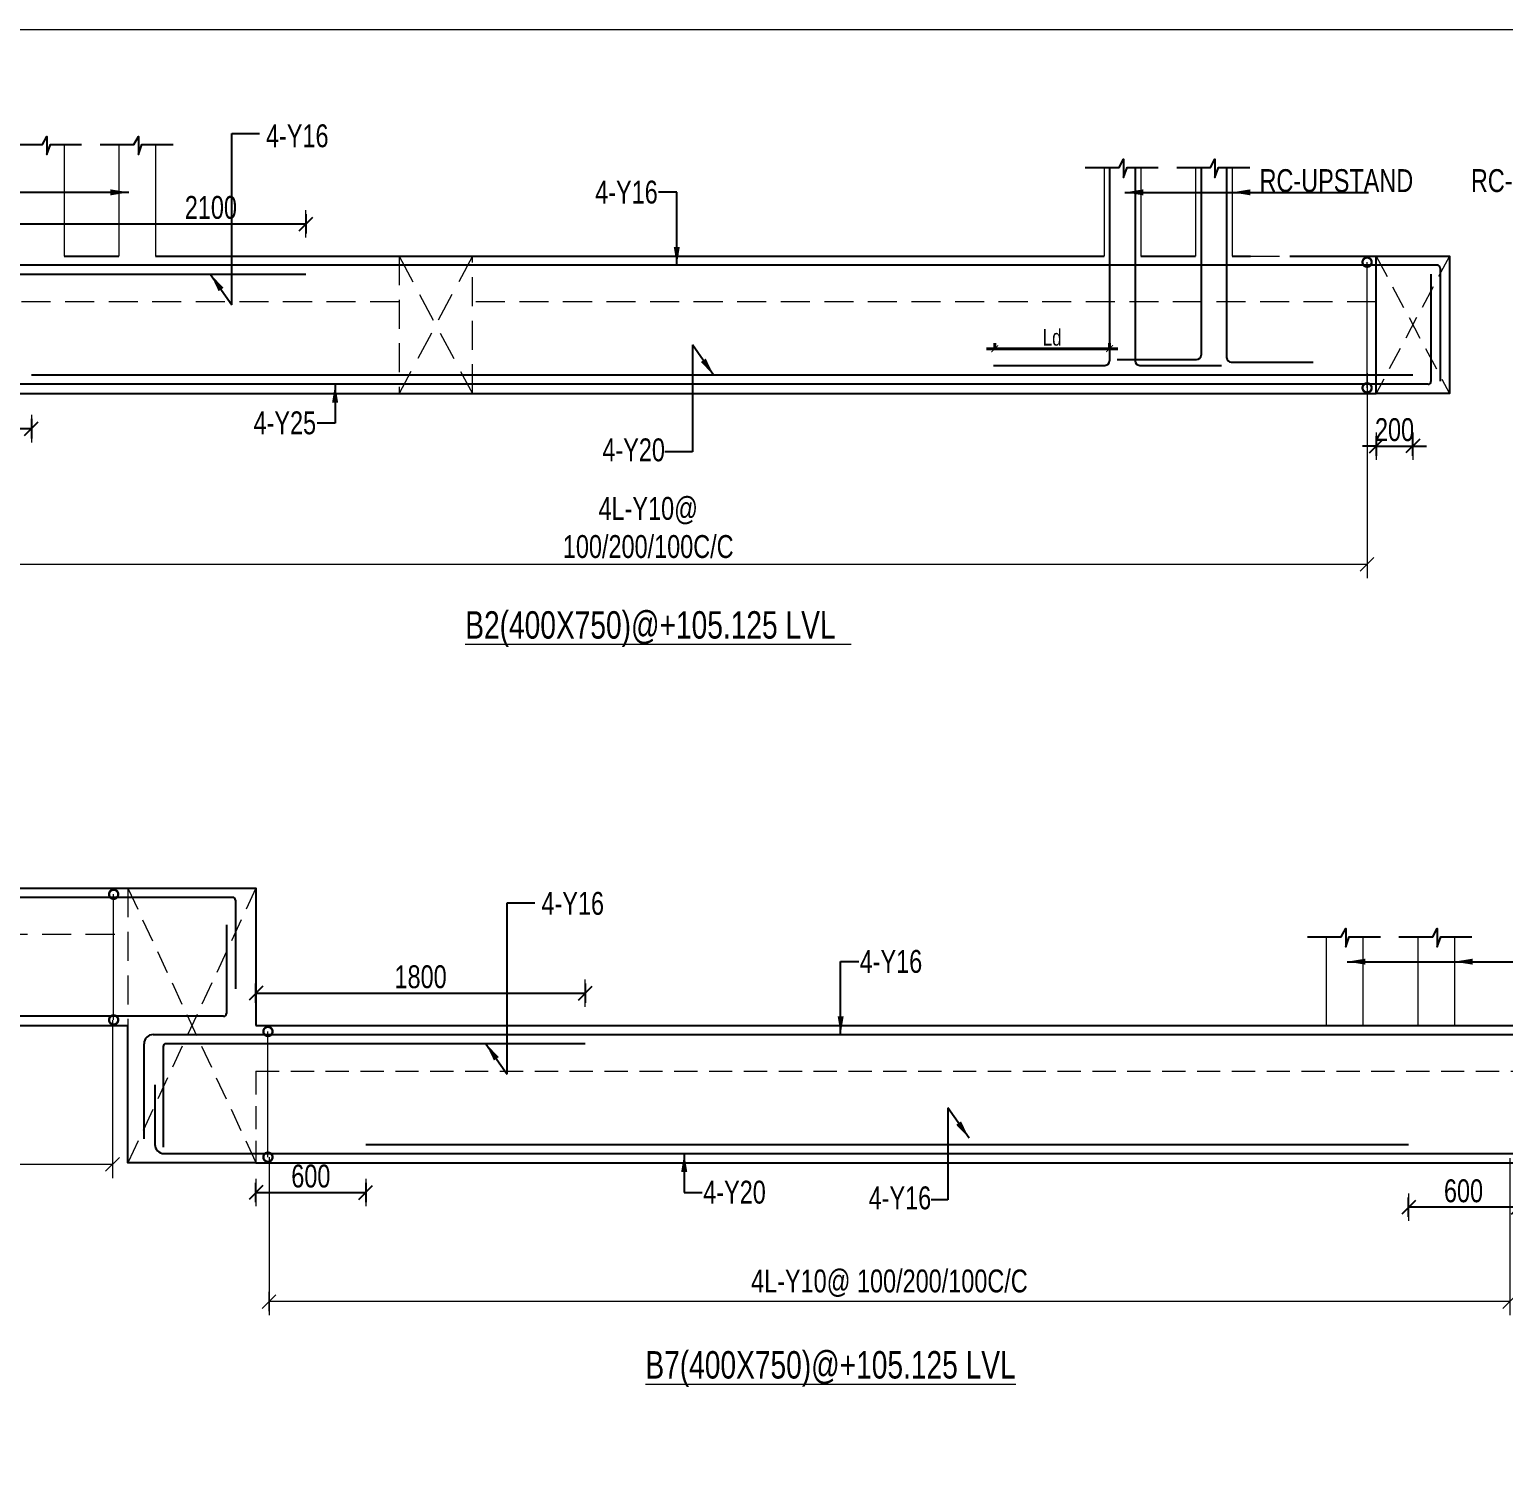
# Model space of a CAD drawing. Header units: millimetres. Extents: x 24879 to 98673, y 1890 to 33226.
# Drawn here: x 38675 to 46732, y 24969 to 32784 of the extents above; entities that cross this region are included whole.
import ezdxf

# ---------------------------------------------------------------- set-up
doc = ezdxf.new("R2010")
doc.units = ezdxf.units.MM
for name, pattern in [('CONTINOUS', [0]), ('CONTINU', [0]), ('HIDDEN', [9.525, 6.35, -3.175])]:
    doc.linetypes.add(name, pattern=pattern)
for name, color, linetype in [('-S-ARROW', 253, 'Continuous'), ('-S-DIM', 3, 'Continuous'), ('-S-MISC', 8, 'Continuous'), ('-STR-BEAM', 4, 'CONTINU'), ('-STR-REINF', 3, 'Continuous'), ('-STR-TEXT', 6, 'Continuous')]:
    doc.layers.add(name, color=color, linetype=linetype)
for name, color, linetype, lineweight in [('-S-STIRUP', 11, 'Continuous', 9), ('-STR-COLUMN', 5, 'HIDDEN', 13), ('-STR-RF-DIM', 252, 'CONTINOUS', 20), ('Elevation-1', 41, 'Continuous', 20), ('S-BEAM-IDEN', 2, 'Continuous', 9), ('SEC TEXT', 9, 'Continuous', 18), ('SLAB LINE', 254, 'HIDDEN', 20), ('Wall', 2, 'Continuous', 40)]:
    doc.layers.add(name, color=color, linetype=linetype, lineweight=lineweight)
doc.styles.add('BEAM-LS', font='romans.shx', dxfattribs={"width": 0.8})
doc.styles.add('EL', font='swisscl.ttf')
doc.styles.add('SOBHA', font='swisscl.ttf')
doc.styles.add('sobha.sed', font='swisscl.ttf')
doc.dimstyles.new('S-30', dxfattribs={"dimscale": 30, "dimtxt": 3, "dimasz": 1.25, "dimexe": 1, "dimexo": 0, "dimgap": 0.5, "dimtad": 1, "dimdec": 0, "dimrnd": 0.0005, "dimzin": 0, "dimdsep": 46, "dimtxsty": 'EL', "dimblk": 'ARCHTICK', "dimcen": 0.09, "dimdle": 1.5, "dimclrd": 251, "dimclre": 251, "dimclrt": 6, "dimadec": 0, "dimazin": 0, "dimtfac": 1, "dimtdec": 0, "dimtofl": 0, "dimtmove": 0, "dimatfit": 3, "dimfxl": 2, "dimtolj": 1, "dimtzin": 0, "dimlwd": -1, "dimlwe": -1, "dimarcsym": 0})
doc.dimstyles.new('S-50', dxfattribs={"dimscale": 50, "dimtxt": 2.5, "dimasz": 1.25, "dimexe": 1, "dimexo": 1, "dimgap": 0.5, "dimtad": 1, "dimdec": 0, "dimrnd": 0.0005, "dimzin": 0, "dimdsep": 46, "dimtxsty": 'EL', "dimblk": 'ARCHTICK', "dimcen": 0.09, "dimdle": 1.5, "dimclrd": 251, "dimclre": 251, "dimclrt": 6, "dimadec": 0, "dimazin": 0, "dimtfac": 1, "dimtdec": 0, "dimtofl": 0, "dimtmove": 0, "dimatfit": 3, "dimfxl": 2, "dimtolj": 1, "dimtzin": 0, "dimlwd": -1, "dimlwe": -1, "dimarcsym": 0})
doc.dimstyles.new('S-DIM50', dxfattribs={"dimscale": 50, "dimtxt": 2.5, "dimasz": 1.2, "dimexe": 1.5, "dimexo": 1, "dimgap": 0.5, "dimtad": 1, "dimdec": 0, "dimdsep": 46, "dimtxsty": 'sobha.sed', "dimblk": 'OBLIQUE', "dimcen": 0, "dimdle": 0.75, "dimclrd": 8, "dimclre": 8, "dimclrt": 6, "dimazin": 2, "dimtfac": 1, "dimtdec": 0, "dimtix": 1, "dimtmove": 2, "dimatfit": 3, "dimfxl": 1, "dimtolj": 1, "dimlwd": -1, "dimlwe": 9, "dimarcsym": 0})
doc.dimstyles.new('STIRUP', dxfattribs={"dimscale": 50, "dimtxt": 2.5, "dimasz": 2.2, "dimexe": 0, "dimexo": 0, "dimgap": 0.5, "dimtad": 0, "dimdec": 0, "dimzin": 0, "dimdsep": 46, "dimtxsty": 'BEAM-LS', "dimblk": 'DOTSMALL', "dimcen": 0.09, "dimclrd": 256, "dimclre": 256, "dimclrt": 256, "dimadec": 5, "dimazin": 0, "dimtfac": 1, "dimtdec": 0, "dimtofl": 0, "dimtmove": 0, "dimatfit": 3, "dimldrblk": 'DOTSMALL', "dimfxl": 0, "dimfxlon": 1, "dimtolj": 1, "dimtzin": 0, "dimlwd": -1, "dimlwe": -1, "dimarcsym": 0})

# ---------------------------------------------------------------- blocks, each defined once
blk = doc.blocks.new('_DotSmall')
at = {"color": 0, "linetype": 'ByBlock', "const_width": 0.5}
blk.add_lwpolyline([(-0.0625, 0, 1), (0.0625, 0, 1)], format="xyb", close=True, dxfattribs=at)
blk = doc.blocks.new('*D57')
at = {"layer": '-S-STIRUP', "ltscale": 100, "transparency": 16777216}
blk.add_line((45986.2, 30825.7), (45986.2, 31512.5), dxfattribs=at)
at = {"layer": '-S-STIRUP', "linetype": 'CONTINU', "ltscale": 100, "transparency": 16777216, "xscale": 100, "yscale": 100, "zscale": 100}
for p, rotation in [((45986.2, 31512.5), 90), ((45986.2, 30825.7), 270)]:
    blk.add_blockref('_DotSmall', p, dxfattribs=dict(at, rotation=rotation))
blk = doc.blocks.new('_ArchTick')
at = {"color": 0, "linetype": 'ByBlock', "const_width": 0.15}
blk.add_lwpolyline([(-0.5, -0.5), (0.5, 0.5)], dxfattribs=at)
blk = doc.blocks.new('_Oblique')
at = {"color": 0, "linetype": 'ByBlock', "lineweight": -2}
for p, q in [((-0.5, -0.5), (0.5, 0.5)), ((0, 0.71), (0, -0.71))]:
    blk.add_line(p, q, dxfattribs=at)
blk = doc.blocks.new('*D58')
at = {"layer": '-STR-RF-DIM', "color": 8, "linetype": 'Continuous', "lineweight": 9, "transparency": 16777216}
for p, q in [((38127.9, 30861.5), (38127.9, 29785.9)), ((45986.2, 30906.7), (45986.2, 29785.9))]:
    blk.add_line(p, q, dxfattribs=at)
at = {"layer": '-STR-RF-DIM', "color": 8, "linetype": 'Continuous', "transparency": 16777216}
blk.add_line((45987, 29860.9), (38127.2, 29860.9), dxfattribs=at)
at = {"layer": '-STR-RF-DIM', "color": 8, "transparency": 16777216, "xscale": 75, "yscale": 75, "zscale": 75, "rotation": 180}
blk.add_blockref('_Oblique', (38127.9, 29860.9), dxfattribs=at)
at = {"layer": '-STR-RF-DIM', "color": 8, "transparency": 16777216, "xscale": 75, "yscale": 75, "zscale": 75}
blk.add_blockref('_Oblique', (45986.2, 29860.9), dxfattribs=at)
at = {"layer": '-STR-RF-DIM', "color": 6, "transparency": 16777216, "insert": (42057.1, 30061.8), "char_height": 125, "attachment_point": 5, "style": 'sobha.sed'}
blk.add_mtext('\\A1;4L-Y10@\\P100/200/100C/C', dxfattribs=at)
blk = doc.blocks.new('*D59')
at = {"layer": '-S-DIM', "color": 8, "linetype": 'Continuous', "lineweight": 9, "transparency": 16777216}
for p, q in [((38086.1, 30677.9), (38086.1, 30527.9)), ((38686.2, 30677.9), (38686.2, 30527.9))]:
    blk.add_line(p, q, dxfattribs=at)
at = {"layer": '-S-DIM', "color": 8, "linetype": 'Continuous', "transparency": 16777216}
blk.add_line((38085.3, 30602.9), (38686.9, 30602.9), dxfattribs=at)
at = {"layer": '-S-DIM', "color": 8, "transparency": 16777216, "xscale": 75, "yscale": 75, "zscale": 75, "rotation": 180}
blk.add_blockref('_Oblique', (38086.1, 30602.9), dxfattribs=at)
at = {"layer": '-S-DIM', "color": 8, "transparency": 16777216, "xscale": 75, "yscale": 75, "zscale": 75}
blk.add_blockref('_Oblique', (38686.2, 30602.9), dxfattribs=at)
at = {"layer": '-S-DIM', "color": 6, "transparency": 16777216, "insert": (38386.1, 30691.9), "char_height": 125, "attachment_point": 5, "style": 'sobha.sed'}
blk.add_mtext('\\A1;600', dxfattribs=at)
blk = doc.blocks.new('*D60')
at = {"layer": '-S-DIM', "color": 8, "linetype": 'Continuous', "lineweight": 9, "transparency": 16777216}
for p, q in [((46036.1, 30582.5), (46036.1, 30432.5)), ((46236.1, 30582.5), (46236.1, 30432.5))]:
    blk.add_line(p, q, dxfattribs=at)
at = {"layer": '-S-DIM', "color": 8, "linetype": 'Continuous', "transparency": 16777216}
for p, q in [((46036.1, 30507.5), (45961.1, 30507.5)), ((46036.1, 30507.5), (46236.1, 30507.5)), ((46236.1, 30507.5), (46311.1, 30507.5))]:
    blk.add_line(p, q, dxfattribs=at)
at = {"layer": '-S-DIM', "color": 8, "transparency": 16777216, "xscale": 75, "yscale": 75, "zscale": 75}
blk.add_blockref('_Oblique', (46036.1, 30507.5), dxfattribs=at)
at = {"layer": '-S-DIM', "color": 8, "transparency": 16777216, "xscale": 75, "yscale": 75, "zscale": 75, "rotation": 180}
blk.add_blockref('_Oblique', (46236.1, 30507.5), dxfattribs=at)
at = {"layer": '-S-DIM', "color": 6, "transparency": 16777216, "insert": (46136.1, 30596.5), "char_height": 125, "attachment_point": 5, "style": 'sobha.sed'}
blk.add_mtext('\\A1;200', dxfattribs=at)
blk = doc.blocks.new('*D61')
at = {"layer": '-S-DIM', "color": 8, "linetype": 'Continuous', "lineweight": 9, "transparency": 16777216}
for p, q in [((38086.1, 31646.9), (38086.1, 31796.9)), ((40186, 31646.9), (40186, 31796.9))]:
    blk.add_line(p, q, dxfattribs=at)
at = {"layer": '-S-DIM', "color": 8, "linetype": 'Continuous', "transparency": 16777216}
blk.add_line((38085.3, 31721.9), (40186.7, 31721.9), dxfattribs=at)
at = {"layer": '-S-DIM', "color": 8, "transparency": 16777216, "xscale": 75, "yscale": 75, "zscale": 75, "rotation": 180}
blk.add_blockref('_Oblique', (38086.1, 31721.9), dxfattribs=at)
at = {"layer": '-S-DIM', "color": 8, "transparency": 16777216, "xscale": 75, "yscale": 75, "zscale": 75}
blk.add_blockref('_Oblique', (40186, 31721.9), dxfattribs=at)
at = {"layer": '-S-DIM', "color": 6, "transparency": 16777216, "insert": (39666.7, 31810.9), "char_height": 125, "attachment_point": 5, "style": 'sobha.sed'}
blk.add_mtext('\\A1;2100', dxfattribs=at)
blk = doc.blocks.new('*D76')
at = {"layer": '-S-STIRUP', "ltscale": 100, "transparency": 16777216}
blk.add_line((39135.3, 27371.4), (39135.3, 28058.1), dxfattribs=at)
at = {"layer": '-S-STIRUP', "linetype": 'CONTINU', "ltscale": 100, "transparency": 16777216, "xscale": 100, "yscale": 100, "zscale": 100}
for p, rotation in [((39135.3, 28058.1), 90), ((39135.3, 27371.4), 270)]:
    blk.add_blockref('_DotSmall', p, dxfattribs=dict(at, rotation=rotation))
blk = doc.blocks.new('*D77')
at = {"layer": '-STR-RF-DIM', "color": 8, "linetype": 'Continuous', "lineweight": 9, "transparency": 16777216}
for p, q in [((36184.2, 27371.3), (36184.2, 26506.9)), ((39129.1, 27370.5), (39129.1, 26506.9))]:
    blk.add_line(p, q, dxfattribs=at)
at = {"layer": '-STR-RF-DIM', "color": 8, "linetype": 'Continuous', "transparency": 16777216}
blk.add_line((39129.8, 26581.9), (36183.4, 26581.9), dxfattribs=at)
at = {"layer": '-STR-RF-DIM', "color": 8, "transparency": 16777216, "xscale": 75, "yscale": 75, "zscale": 75, "rotation": 180}
blk.add_blockref('_Oblique', (36184.2, 26581.9), dxfattribs=at)
at = {"layer": '-STR-RF-DIM', "color": 8, "transparency": 16777216, "xscale": 75, "yscale": 75, "zscale": 75}
blk.add_blockref('_Oblique', (39129.1, 26581.9), dxfattribs=at)
at = {"layer": '-STR-RF-DIM', "color": 6, "transparency": 16777216, "insert": (37656.6, 26682.1), "char_height": 125, "attachment_point": 5, "style": 'sobha.sed'}
blk.add_mtext('\\A1;4L-Y8@ 100C/C', dxfattribs=at)
blk = doc.blocks.new('*D101')
at = {"layer": '-S-DIM', "color": 8, "linetype": 'Continuous', "lineweight": 9, "transparency": 16777216}
for p, q in [((39913.1, 27442.5), (39913.1, 27592.5)), ((41713, 27442.5), (41713, 27592.5))]:
    blk.add_line(p, q, dxfattribs=at)
at = {"layer": '-S-DIM', "color": 8, "linetype": 'Continuous', "transparency": 16777216}
blk.add_line((39912.3, 27517.5), (41713.7, 27517.5), dxfattribs=at)
at = {"layer": '-S-DIM', "color": 8, "transparency": 16777216, "xscale": 75, "yscale": 75, "zscale": 75, "rotation": 180}
blk.add_blockref('_Oblique', (39913.1, 27517.5), dxfattribs=at)
at = {"layer": '-S-DIM', "color": 8, "transparency": 16777216, "xscale": 75, "yscale": 75, "zscale": 75}
blk.add_blockref('_Oblique', (41713, 27517.5), dxfattribs=at)
at = {"layer": '-S-DIM', "color": 6, "transparency": 16777216, "insert": (40813, 27606.5), "char_height": 125, "attachment_point": 5, "style": 'sobha.sed'}
blk.add_mtext('\\A1;1800', dxfattribs=at)
blk = doc.blocks.new('*D102')
at = {"layer": '-S-DIM', "color": 8, "linetype": 'Continuous', "transparency": 16777216}
blk.add_line((39912.3, 26428.2), (40513.8, 26428.2), dxfattribs=at)
at = {"layer": '-S-DIM', "color": 8, "linetype": 'Continuous', "lineweight": 9, "transparency": 16777216}
for p, q in [((39913.1, 26503.2), (39913.1, 26353.2)), ((40513.1, 26503.2), (40513.1, 26353.2))]:
    blk.add_line(p, q, dxfattribs=at)
at = {"layer": '-S-DIM', "color": 8, "transparency": 16777216, "xscale": 75, "yscale": 75, "zscale": 75, "rotation": 180}
blk.add_blockref('_Oblique', (39913.1, 26428.2), dxfattribs=at)
at = {"layer": '-S-DIM', "color": 8, "transparency": 16777216, "xscale": 75, "yscale": 75, "zscale": 75}
blk.add_blockref('_Oblique', (40513.1, 26428.2), dxfattribs=at)
at = {"layer": '-S-DIM', "color": 6, "transparency": 16777216, "insert": (40213.1, 26517.2), "char_height": 125, "attachment_point": 5, "style": 'sobha.sed'}
blk.add_mtext('\\A1;600', dxfattribs=at)
blk = doc.blocks.new('*D103')
at = {"layer": '-S-DIM', "color": 8, "linetype": 'Continuous', "transparency": 16777216}
blk.add_line((46813.8, 26347.6), (46212.3, 26347.6), dxfattribs=at)
at = {"layer": '-S-DIM', "color": 8, "linetype": 'Continuous', "lineweight": 9, "transparency": 16777216}
for p, q in [((46213.1, 26422.6), (46213.1, 26272.6)), ((46813.1, 26422.6), (46813.1, 26272.6))]:
    blk.add_line(p, q, dxfattribs=at)
at = {"layer": '-S-DIM', "color": 8, "transparency": 16777216, "xscale": 75, "yscale": 75, "zscale": 75, "rotation": 180}
blk.add_blockref('_Oblique', (46213.1, 26347.6), dxfattribs=at)
at = {"layer": '-S-DIM', "color": 8, "transparency": 16777216, "xscale": 75, "yscale": 75, "zscale": 75}
blk.add_blockref('_Oblique', (46813.1, 26347.6), dxfattribs=at)
at = {"layer": '-S-DIM', "color": 6, "transparency": 16777216, "insert": (46513.1, 26436.6), "char_height": 125, "attachment_point": 5, "style": 'sobha.sed'}
blk.add_mtext('\\A1;600', dxfattribs=at)
blk = doc.blocks.new('*D104')
at = {"layer": '-S-STIRUP', "ltscale": 100, "transparency": 16777216}
blk.add_line((39978.7, 26621.4), (39978.7, 27308.1), dxfattribs=at)
at = {"layer": '-S-STIRUP', "linetype": 'CONTINU', "ltscale": 100, "transparency": 16777216, "xscale": 100, "yscale": 100, "zscale": 100}
for p, rotation in [((39978.7, 27308.1), 90), ((39978.7, 26621.4), 270)]:
    blk.add_blockref('_DotSmall', p, dxfattribs=dict(at, rotation=rotation))
blk = doc.blocks.new('*D106')
at = {"layer": '-STR-RF-DIM', "color": 8, "linetype": 'Continuous', "lineweight": 9, "transparency": 16777216}
for p, q in [((39984.9, 26621.4), (39984.9, 25757.1)), ((46765.6, 26615.1), (46765.6, 25757.1))]:
    blk.add_line(p, q, dxfattribs=at)
at = {"layer": '-STR-RF-DIM', "color": 8, "linetype": 'Continuous', "transparency": 16777216}
blk.add_line((46766.4, 25832.1), (39984.2, 25832.1), dxfattribs=at)
at = {"layer": '-STR-RF-DIM', "color": 8, "transparency": 16777216, "xscale": 75, "yscale": 75, "zscale": 75, "rotation": 180}
blk.add_blockref('_Oblique', (39984.9, 25832.1), dxfattribs=at)
at = {"layer": '-STR-RF-DIM', "color": 8, "transparency": 16777216, "xscale": 75, "yscale": 75, "zscale": 75}
blk.add_blockref('_Oblique', (46765.6, 25832.1), dxfattribs=at)
at = {"layer": '-STR-RF-DIM', "color": 6, "transparency": 16777216, "insert": (43375.3, 25932.2), "char_height": 125, "attachment_point": 5, "style": 'sobha.sed'}
blk.add_mtext('\\A1;4L-Y10@ 100/200/100C/C', dxfattribs=at)
blk = doc.blocks.new('A$Ccd2fb86f')
at = {"layer": 'Elevation-1', "color": 6, "ltscale": 20}
blk.add_lwpolyline([(0, 545.01), (670.34, 545.01), (670.34, 0), (0, 0)], close=True, dxfattribs=at)
blk = doc.blocks.new('*D333')
at = {"layer": 'Wall', "color": 251, "linetype": 'Continuous', "ltscale": 10, "transparency": 16777216}
for p, q in [((43906, 31039.8), (44623.6, 31039.8)), ((43951, 31032.9), (43951, 31069.8)), ((44578.6, 31032.9), (44578.6, 31069.8))]:
    blk.add_line(p, q, dxfattribs=at)
at = {"layer": 'Wall', "color": 251, "ltscale": 10, "transparency": 16777216, "xscale": 37.5, "yscale": 37.5, "zscale": 37.5, "rotation": 180}
blk.add_blockref('_ArchTick', (43951, 31039.8), dxfattribs=at)
at = {"layer": 'Wall', "color": 251, "ltscale": 10, "transparency": 16777216, "xscale": 37.5, "yscale": 37.5, "zscale": 37.5}
blk.add_blockref('_ArchTick', (44578.6, 31039.8), dxfattribs=at)
at = {"layer": 'Wall', "color": 6, "ltscale": 10, "transparency": 16777216, "insert": (44264.8, 31100.8), "char_height": 90, "attachment_point": 5, "style": 'EL'}
blk.add_mtext('\\A1;Ld', dxfattribs=at)

msp = doc.modelspace()

# ---------------------------------------------------------------- linework, layer by layer
at = {"layer": '-S-MISC', "linetype": 'ByBlock', "ltscale": 1000, "elevation": 0}
for points in [[(38561.6, 32154.9), (38746.5, 32154.9), (38770.6, 32200.1), (38770.6, 32101), (38790.1, 32155.3), (38960.3, 32155.3)], [(39061.6, 32155), (39246.5, 32155), (39270.6, 32200.2), (39270.6, 32101), (39290.1, 32155.4), (39460.4, 32155.4)], [(44445.8, 32029.7), (44630.6, 32029.7), (44654.7, 32075), (44654.7, 31975.8), (44674.3, 32030.2), (44844.5, 32030.2)], [(44945.8, 32029.8), (45130.7, 32029.8), (45154.8, 32075), (45154.8, 31975.8), (45174.3, 32030.2), (45344.5, 32030.2)], [(45660.2, 27825.4), (45845.1, 27825.4), (45869.2, 27870.6), (45869.2, 27771.4), (45888.7, 27825.8), (46058.9, 27825.8)], [(46160.2, 27825.4), (46345.1, 27825.4), (46369.2, 27870.7), (46369.2, 27771.5), (46388.7, 27825.9), (46559, 27825.9)]]:
    msp.add_lwpolyline(points, dxfattribs=at)
at = {"layer": '-STR-BEAM'}
for p, q in [((38864.5, 31545.5, 0), (39164.5, 31545.5, 0)), ((39364.5, 31545.5, 0), (44548.6, 31545.5, 0)), ((44748.6, 31545.5, 0), (45048.6, 31545.5, 0)), ((45248.6, 31545.5, 0), (45349.2, 31545.5, 0)), ((45564.6, 31545.5, 0), (46036.1, 31545.5, 0)), ((38086.1, 30795.5, 0), (46036.1, 30795.5, 0)), ((37271.7, 28091), (39213.1, 28091.1)), ((36124.8, 27341, 0), (39213.1, 27341.1, 0)), ((39913.1, 27341.1), (46813.1, 27341.1)), ((39913.1, 26591.1), (46813.1, 26591.1))]:
    msp.add_line(p, q, dxfattribs=at)
for points in [[(46036.1, 31545.5), (46436.1, 31545.5), (46436.1, 30795.5), (46036.1, 30795.5), (46036.1, 31545.5)], [(39213.1, 28091.1), (39213.1, 28091.1), (39913.1, 28091.1), (39913.1, 27341.1)], [(39913.1, 26591.1), (39213.1, 26591.1), (39213.1, 27341.1)]]:
    msp.add_lwpolyline(points, dxfattribs=at)
at = {"layer": '-STR-COLUMN', "linetype": 'Continuous', "ltscale": 10}
for p, q in [((38864.5, 32155.3, 0), (38864.5, 31545.4, 0)), ((39164.5, 32155, 0), (39164.5, 31545.5, 0)), ((39364.5, 32155.4, 0), (39364.5, 31545.5, 0)), ((44548.6, 32029.7, 0), (44548.6, 31545.4, 0)), ((44748.6, 32030.2, 0), (44748.6, 31545.4, 0)), ((45048.6, 32029.8, 0), (45048.6, 31545.5, 0)), ((45248.6, 32030.2, 0), (45248.6, 31545.5, 0)), ((45763.1, 27825.4, 0), (45763.1, 27341.1, 0)), ((45963.1, 27825.8, 0), (45963.1, 27341.1, 0)), ((46263.1, 27825.4, 0), (46263.1, 27341.1, 0)), ((46463.1, 27825.9, 0), (46463.1, 27341.1, 0))]:
    msp.add_line(p, q, dxfattribs=at)
at = {"layer": '-STR-REINF', "ltscale": 10}
for p, q in [((44578.6, 32029.7, 0), (44578.6, 30973.7, 0)), ((44718.6, 32030.2, 0), (44718.6, 30973.7, 0)), ((45078.6, 32029.7, 0), (45078.6, 31005.1, 0)), ((45218.6, 32030.2, 0), (45218.6, 30990.7, 0)), ((46370.4, 31495.5, 0), (37736.1, 31495.5, 0)), ((40186.1, 31445.5, 0), (37786, 31445.5, 0)), ((46335.4, 31446.6, 0), (46335.4, 30860.5, 0)), ((46385.4, 31480.5, 0), (46385.4, 30861.6, 0)), ((43943.7, 30948.7), (44553.6, 30948.7)), ((44620.8, 30980.1, 0), (45053.6, 30980.1, 0)), ((44743.6, 30948.7), (45190.5, 30948.7)), ((45243.6, 30965.7, 0), (45690.5, 30965.7, 0)), ((46236.1, 30895.4), (38686.2, 30895.4, 0)), ((46320.4, 30845.5, 0), (37836.6, 30845.5, 0)), ((39786.3, 28041.1, 0), (35889.7, 28041, 0)), ((39801.3, 28026.1, 0), (39801.3, 27540.5, 0)), ((39751.3, 27891.8, 0), (39751.3, 27406.1, 0)), ((39736.3, 27391.1, 0), (35940.3, 27391, 0)), ((39301.6, 26721.6, 0), (39301.6, 27241.1, 0)), ((39351.6, 27291.1, 0), (47035.3, 27291.1, 0)), ((41713.1, 27241.1, 0), (39420.8, 27241.1, 0)), ((39405.8, 27226.1, 0), (39405.8, 26676.7, 0)), ((39360.4, 27017.4), (39360.4, 26691.1)), ((40513.1, 26691, 0), (46213.1, 26691, 0)), ((39410.4, 26641.1, 0), (46989.8, 26641.1, 0))]:
    msp.add_line(p, q, dxfattribs=at)
for centre, radius, start, end in [((46370.4, 31480.5, 0), 15, 0, 90), ((46320.4, 30860.5, 0), 15, 270, 0), ((39786.3, 28026.1, 0), 15, 0, 90), ((39736.3, 27406.1, 0), 15, 270, 0), ((39351.6, 27241.1, 0), 50, 90, 180), ((39420.8, 27226.1, 0), 15, 90, 180), ((39410.4, 26691.1, 0), 50, 180, 270)]:
    msp.add_arc(centre, radius, start, end, dxfattribs=at)
at = {"layer": '-STR-REINF', "ltscale": 10, "extrusion": (0, -3.33039e-08, 1)}
msp.add_arc((44553.6, 30973.7, 0), 25, 270, 0, dxfattribs=at)
at = {"layer": '-STR-REINF', "ltscale": 10, "extrusion": (0, -3.32901e-08, 1)}
for centre in [(44743.6, 30973.7, 0), (45243.6, 30990.7, 0)]:
    msp.add_arc(centre, 25, 180, 270, dxfattribs=at)
at = {"layer": '-STR-REINF', "ltscale": 10, "extrusion": (0, -3.43022e-08, 1)}
msp.add_arc((45053.6, 31005.1, 0), 25, 270, 0, dxfattribs=at)
at = {"layer": 'S-BEAM-IDEN', "color": 9, "linetype": 'HIDDEN', "ltscale": 20}
for p, q in [((46436.1, 31545.5), (46036.1, 30795.5)), ((46036.1, 31545.5), (46436.1, 30795.5)), ((39213.1, 28091.1), (39913.1, 26591.1)), ((39913.1, 28091.1), (39213.7, 26591.1)), ((39913.1, 27091.1), (46813.1, 27091.1)), ((39913.1, 27091.1), (39913.1, 26591.1))]:
    msp.add_line(p, q, dxfattribs=at)
at = {"layer": 'SLAB LINE', "linetype": 'HIDDEN', "ltscale": 25}
for p, q in [((40695.8, 31545.5, 0), (41095.8, 30795.5, 0)), ((41095.8, 31545.5), (40695.8, 30795.5)), ((45349.2, 31545.5, 0), (45564.6, 31545.5)), ((40695.8, 31295.5, 0), (38086.1, 31295.5, 0)), ((46036.1, 31295.5), (41095.8, 31295.5, 0)), ((39213.1, 28091.1), (39213.1, 27341.1, 0)), ((36124.8, 27840.9, 0), (39213.1, 27840.8, 0))]:
    msp.add_line(p, q, dxfattribs=at)
at = {"layer": 'SLAB LINE', "linetype": 'HIDDEN', "ltscale": 25, "elevation": 0}
msp.add_lwpolyline([(41095.8, 31545.5), (40695.8, 31545.5), (40695.8, 30795.5), (41095.8, 30795.5), (41095.8, 31545.5)], dxfattribs=at)

# ---------------------------------------------------------------- block references
at = {"layer": 'Elevation-1', "color": 6, "ltscale": 20, "xscale": 50, "yscale": 50, "zscale": 50}
msp.add_blockref('A$Ccd2fb86f', (24878.6, 5533.7), dxfattribs=at)

# ---------------------------------------------------------------- texts
at = {"layer": '-STR-TEXT', "color": 6, "char_height": 125, "style": 'SOBHA'}
for s, insert, attachment_point in [('\\A1;4-Y16', (39968, 32138.9, 0), 7), ('\\A1;RC-UPSTAND', (46238.1, 31894.1, 0), 9), ('\\A1;RC-UPSTAND', (46553.6, 31894.1, 0), 7), ('\\A1;4-Y16', (42109.1, 31958, 0), 3), ('\\A1;4-Y16', (41815.5, 28070.8, 0), 3), ('\\A1;4-Y16', (43212.9, 27753.6, 0), 1)]:
    msp.add_mtext(s, dxfattribs=dict(at, insert=insert, attachment_point=attachment_point))
at = {"layer": '-STR-TEXT', "color": 6, "char_height": 125, "width": 281.386, "style": 'SOBHA'}
for s, insert, attachment_point in [('\\A1;4-Y25', (40241.8, 30570.2, 0), 9), ('\\A1;4-Y20', (42148.4, 30422.5, 178586.6), 9), ('\\A1;4-Y20', (42357.8, 26365.8, 0), 7), ('\\A1;4-Y16', (43603.8, 26334.5, 357173.2), 9)]:
    msp.add_mtext(s, dxfattribs=dict(at, insert=insert, attachment_point=attachment_point))
at = {"layer": 'SEC TEXT', "color": 1, "linetype": 'ByBlock', "style": 'sobha.sed'}
for s, p in [('%%UB2(400X750)@+105.125 LVL  ', (41057, 29454.9, 0)), ('%%UB7(400X750)@+105.125 LVL', (42041.6, 25411.2, 0))]:
    msp.add_text(s, height=150, rotation=0.01072, dxfattribs=at).set_placement(p)

# ---------------------------------------------------------------- dimensions: what is measured, and where the dimension line sits
at = {"layer": '-S-DIM'}
dim = msp.add_linear_dim(base=(40186, 31721.9), p1=(38086.1, 31542.7), p2=(40186, 31429.2), dimstyle='S-DIM50', override={"dimscale": 1, "dimtxt": 125, "dimasz": 75, "dimexe": 75, "dimexo": 0, "dimgap": 25, "dimblk1": 'Oblique', "dimblk2": 'Oblique', "dimsah": 1, "dimcen": 4.5, "dimfxl": 75, "dimfxlon": 1}, dxfattribs=at)
dim.commit()
dim.dimension.update_dxf_attribs({"geometry": '*D61', "text_midpoint": (39666.7, 31810.9), "dimtype": 160})
for base, p1, p2, picture, middle in [((38686.2, 30602.9), (38086.1, 30795.5), (38686.2, 30895.4, 0), '*D59', (38386.1, 30691.9)), ((46236.1, 30507.5), (46036.1, 30795.5, 0), (46236.1, 30895.4), '*D60', (46136.1, 30596.5))]:
    dim = msp.add_linear_dim(base=base, p1=p1, p2=p2, angle=180, dimstyle='S-DIM50', override={"dimscale": 1, "dimtxt": 125, "dimasz": 75, "dimexe": 75, "dimexo": 0, "dimgap": 25, "dimblk1": 'Oblique', "dimblk2": 'Oblique', "dimsah": 1, "dimcen": 4.5, "dimfxl": 75, "dimfxlon": 1}, dxfattribs=at)
    dim.commit()
    dim.dimension.update_dxf_attribs({"geometry": picture, "text_midpoint": middle})
for base, p1, p2, picture, middle in [((41713, 27517.5), (39913.1, 27341.1), (41713, 27224.9), '*D101', (40813, 27606.5)), ((40513.1, 26428.2), (39913.1, 26551), (40513.1, 26691, 0), '*D102', (40213.1, 26517.2)), ((46213.1, 26347.6), (46813.1, 26591.1), (46213.1, 26691, 0), '*D103', (46513.1, 26436.6))]:
    dim = msp.add_linear_dim(base=base, p1=p1, p2=p2, dimstyle='S-DIM50', override={"dimscale": 1, "dimtxt": 125, "dimasz": 75, "dimexe": 75, "dimexo": 0, "dimgap": 25, "dimblk1": 'Oblique', "dimblk2": 'Oblique', "dimsah": 1, "dimcen": 4.5, "dimfxl": 75, "dimfxlon": 1}, dxfattribs=at)
    dim.commit()
    dim.dimension.update_dxf_attribs({"geometry": picture, "text_midpoint": middle})
at = {"layer": '-S-STIRUP', "linetype": 'CONTINU', "ltscale": 100}
for base, p1, p2, picture, middle in [((45986.2, 31512.5, 178586.6), (45986.2, 30825.7, 178586.6), (45986.2, 31512.5, 178586.6), '*D57', (45986.2, 31169.1, 178586.6)), ((39135.3, 28058.1, 178586.6), (39135.3, 27371.4, 178586.6), (39135.3, 28058.1, 178586.6), '*D76', (39135.3, 27714.8, 178586.6)), ((39978.7, 27308.1, 357279.2), (39978.7, 26621.4, 357279.2), (39978.7, 27308.1, 357279.2), '*D104', (39978.7, 26964.8, 357279.2))]:
    dim = msp.add_linear_dim(base=base, p1=p1, p2=p2, angle=90, text=' ', dimstyle='STIRUP', override={"dimasz": 2}, dxfattribs=at)
    dim.commit()
    dim.dimension.update_dxf_attribs({"geometry": picture, "text_midpoint": middle})
at = {"layer": '-STR-RF-DIM'}
for base, p1, p2, text, picture, middle in [((38127.9, 29860.9, 178586.6), (45986.2, 30906.7, 178586.6), (38127.9, 30861.5, 178586.6), '4L-Y10@\\P100/200/100C/C', '*D58', (42057.1, 30061.8, 178586.6)), ((36184.2, 26581.9, 178586.6), (39129.1, 27370.5, 178586.6), (36184.2, 27371.3, 357279.2), '4L-Y8@ 100C/C', '*D77', (37656.6, 26682.1, 178586.6)), ((39984.9, 25832.1, 357279.2), (46765.6, 26615.1, 357279.2), (39984.9, 26621.4, 535971.8), '4L-Y10@ 100/200/100C/C', '*D106', (43375.3, 25932.2, 357279.2))]:
    dim = msp.add_linear_dim(base=base, p1=p1, p2=p2, angle=180, text=text, dimstyle='S-DIM50', override={"dimscale": 1, "dimtxt": 125, "dimasz": 75, "dimexe": 75, "dimexo": 0, "dimgap": 25, "dimsah": 1, "dimcen": 4.5, "dimfxl": 75}, dxfattribs=at)
    dim.commit()
    dim.dimension.update_dxf_attribs({"geometry": picture, "text_midpoint": middle})
at = {"layer": 'Wall', "ltscale": 10}
dim = msp.add_linear_dim(base=(44578.6, 31039.8), p1=(43951, 31032.9), p2=(44578.6, 31032.9, 0), text='Ld', dimstyle='S-30', dxfattribs=at)
dim.commit()
dim.dimension.update_dxf_attribs({"geometry": '*D333', "text_midpoint": (44264.8, 31100.8)})

# ---------------------------------------------------------------- leaders
at = {"layer": '-S-ARROW', "annotation_type": 0, "has_hookline": 1, "hookline_direction": 1, "horizontal_direction": (-1, 0, 0)}
for points, text_width in [([(39665.6, 31445.5, 178586.6), (39781, 31279, 178586.6), (39781, 32214.9, 178586.6), (39932.5, 32214.9, 178586.6)], 355.3), ([(42213.2, 31495.5, 0), (42213.2, 31895.5, 0), (42114.1, 31895.5, 0)], 355.3), ([(40345.8, 30845.5, 0), (40345.8, 30632.7, 0), (40246.8, 30632.7, 0)], 354.9)]:
    msp.add_leader(points, dimstyle='S-50', override={"dimasz": 2, "dimgap": 0.1, "dimtad": 0}, dxfattribs=dict(at, text_width=text_width))
at = {"layer": '-S-ARROW'}
for points in [[(39218.1, 31894.1, 0), (38553, 31894.1, 0)], [(44662.9, 31894.1, 0), (45328, 31894.1, 0)], [(45248.6, 31894.1, 0), (45993.5, 31894.1, 0)], [(42415.3, 30894.1, 178586.6), (42299.8, 31060.5, 178586.6), (42299.8, 30476.2, 178586.6), (42148.4, 30476.2, 178586.6)], [(41170.3, 27241.1, 178586.6), (41285.8, 27074.7, 178586.6), (41285.8, 28010.5, 178586.6), (41437.2, 28010.5, 178586.6)], [(45877.3, 27689.7, 0), (46542.4, 27689.7, 0)], [(46463.1, 27689.7, 0), (47208, 27689.7, 0)], [(43810.6, 26725.4, 357173.2), (43695.2, 26891.8, 357173.2), (43695.2, 26387.5, 357173.2), (43603.8, 26387.5, 357173.2)]]:
    msp.add_leader(points, dimstyle='S-50', override={"dimasz": 2, "dimgap": 0.1, "dimtad": 0}, dxfattribs=at)
at = {"layer": '-S-ARROW', "annotation_type": 0, "has_hookline": 1, "hookline_direction": 1, "text_width": 355.3}
for points in [[(43108.9, 27291.1, 0), (43108.9, 27691.1, 0), (43207.9, 27691.1, 0)], [(42253.8, 26641.1, 0), (42253.8, 26428.3, 0), (42352.8, 26428.3, 0)]]:
    msp.add_leader(points, dimstyle='S-50', override={"dimasz": 2, "dimgap": 0.1, "dimtad": 0}, dxfattribs=at)

doc.saveas('drawing.dxf')
